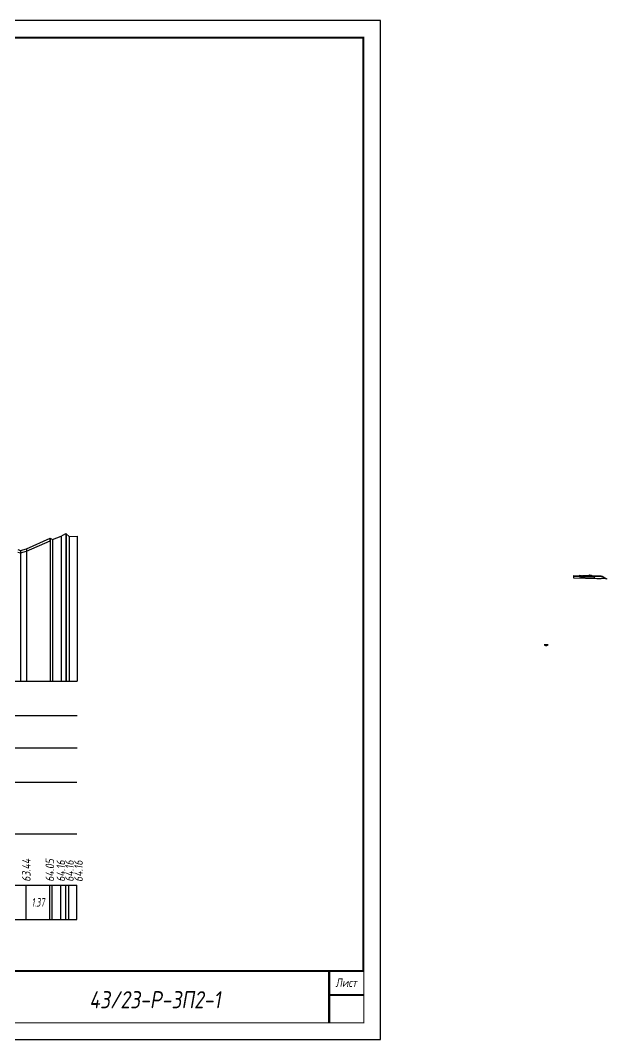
# Model space of a CAD drawing. Extents: x -717 to 1451, y -133302 to 233.
# Drawn here: x 284.9 to 455.9, y -129925.4 to -129628.4 of the extents above; entities that cross this region are included whole.
import ezdxf
from ezdxf.enums import TextEntityAlignment as Align

# ---------------------------------------------------------------- set-up
doc = ezdxf.new("R2010")
doc.units = 0
for name, color, linetype in [('Зарамочное оформление', 7, 'Continuous'), ('Код_510', 7, 'Continuous'), ('Объём_2650', 7, 'Continuous'), ('Таблица', 7, 'Continuous'), ('Черный поперечник', 3, 'Continuous')]:
    doc.layers.add(name, color=color, linetype=linetype)
for name, color, linetype, true_color in [('Контур_2570', 7, 'Continuous', 0x80ff00), ('Объём_2563', 7, 'Continuous', 0xff8000), ('Объём_2570', 7, 'Continuous', 0x80ff00), ('Объём_2600', 7, 'Continuous', 0x808000)]:
    doc.layers.add(name, color=color, linetype=linetype, true_color=true_color)
doc.styles.add('М', font='romand.shx', dxfattribs={"width": 0.8, "oblique": 10, "height": 2.5})

msp = doc.modelspace()

# ---------------------------------------------------------------- linework, layer by layer
at = {"flags": 128}
msp.add_lwpolyline([(-30.054, -129925.421), (389.946, -129925.421), (389.946, -129628.421), (-30.054, -129628.421)], close=True, dxfattribs=at)
at = {"const_width": 0.6, "flags": 128}
msp.add_lwpolyline([(-10.054, -129920.421), (384.946, -129920.421), (384.946, -129633.421), (-10.054, -129633.421)], close=True, dxfattribs=at)
at = {"color": 2}
msp.add_lwpolyline([(437.687, -129810.344), (438.068, -129810.598), (438.468, -129810.598), (438.849, -129810.344), (437.687, -129810.344)], dxfattribs=at)
at = {"layer": 'Код_510'}
for p, q in [((286.607, -129890.421), (286.607, -129880.421)), ((293.478, -129890.421), (293.478, -129880.421)), ((294.182, -129890.421), (294.182, -129880.421)), ((296.7, -129890.421), (296.7, -129880.421)), ((298.092, -129890.421), (298.092, -129880.421)), ((298.165, -129890.421), (298.165, -129880.421)), ((299.043, -129890.421), (299.043, -129880.421)), ((301.38, -129890.421), (301.38, -129880.421))]:
    msp.add_line(p, q, dxfattribs=at)
at = {"layer": 'Контур_2570', "flags": 128}
msp.add_lwpolyline([(284.119, -129783.4), (284.879, -129783.597), (284.879, -129783.597), (286.661, -129783.118), (293.533, -129780.073), (293.533, -129779.323), (294.236, -129779.658), (296.754, -129778.755), (298.146, -129777.964), (298.22, -129778.053), (299.098, -129778.787), (301.434, -129778.751)], dxfattribs=at)
at = {"layer": 'Объём_2563', "color": 250, "flags": 128}
msp.add_lwpolyline([(448.333, -129790.7), (448.149, -129790.517), (447.849, -129790.511), (447.849, -129790.481), (448.129, -129790.481), (448.129, -129790.281), (448.029, -129790.281), (448.029, -129790.118), (448.593, -129790.143), (448.593, -129790.268), (448.873, -129790.268), (448.873, -129790.16), (450.673, -129790.196), (450.673, -129790.309), (450.953, -129790.309), (450.953, -129790.109), (450.853, -129790.109), (450.853, -129790.009), (451.349, -129790.071), (452.416, -129790.782), (448.333, -129790.7), (448.333, -129790.7)], dxfattribs=at)
at = {"layer": 'Объём_2570', "flags": 128}
msp.add_lwpolyline([(454.331, -129790.386), (449.257, -129790.366), (447.272, -129790.415), (446.29, -129790.359), (446.29, -129790.209), (447.272, -129790.265), (449.257, -129790.216), (454.331, -129790.236), (454.331, -129790.386), (454.331, -129790.386)], dxfattribs=at)
at = {"layer": 'Объём_2600', "color": 5, "flags": 128}
msp.add_lwpolyline([(455.89, -129791.072), (455.89, -129791.217), (455.867, -129791.212), (455.78, -129791.18), (455.621, -129791.076), (455.89, -129791.072), (455.89, -129791.072)], dxfattribs=at)
at = {"layer": 'Объём_2650', "color": 6, "flags": 128}
msp.add_lwpolyline([(454.191, -129791.191), (453.029, -129791.191), (446.29, -129790.989), (446.29, -129790.359), (447.272, -129790.415), (449.257, -129790.366), (454.566, -129790.387), (455.621, -129791.076), (454.331, -129791.098), (454.191, -129791.191), (454.191, -129791.191)], dxfattribs=at)
at = {"layer": 'Таблица'}
for p, q in [((80, -129821), (301.434, -129821)), ((80, -129831), (301.434, -129831)), ((80, -129840.421), (301.434, -129840.421)), ((79.946, -129850.421), (301.38, -129850.421)), ((79.946, -129865.421), (301.38, -129865.421)), ((79.946, -129880.421), (301.38, -129880.421)), ((79.946, -129890.421), (301.38, -129890.421))]:
    msp.add_line(p, q, dxfattribs=at)
at = {"layer": 'Черный поперечник', "color": 7}
for p, q in [((293.533, -129779.323), (293.533, -129821)), ((294.236, -129779.658), (294.236, -129821)), ((296.754, -129778.755), (296.754, -129821)), ((298.146, -129777.964), (298.146, -129821)), ((298.22, -129778.053), (298.22, -129821)), ((299.098, -129778.787), (299.098, -129821)), ((301.434, -129778.751), (301.434, -129821)), ((284.879, -129782.847), (284.879, -129821)), ((286.661, -129782.368), (286.661, -129821))]:
    msp.add_line(p, q, dxfattribs=at)
at = {"layer": 'Черный поперечник', "flags": 128}
msp.add_lwpolyline([(284.119, -129782.65), (284.879, -129782.847), (286.661, -129782.368), (293.533, -129779.323), (294.236, -129779.658), (296.754, -129778.755), (298.146, -129777.964), (298.22, -129778.053), (299.098, -129778.787), (301.434, -129778.751)], dxfattribs=at)

# ---------------------------------------------------------------- texts
at = {"linetype": 'Continuous', "style": 'М', "oblique": 10, "width": 0.8}
msp.add_text('424', height=2.5, dxfattribs=at).set_placement((380.312, -129916.509), align=Align.MIDDLE)
at = {"layer": 'Код_510', "style": 'М', "oblique": 10, "width": 0.8}
for s, p in [('63.44', (286.607, -129879.421)), ('64.05', (293.478, -129879.421)), ('64.16', (296.7, -129879.421)), ('64.16', (299.2, -129879.421)), ('64.16', (301.831, -129879.466))]:
    msp.add_text(s, height=2.5, rotation=90, dxfattribs=at).set_placement(p, align=Align.MIDDLE_LEFT)
at = {"layer": 'Код_510', "style": 'М', "oblique": 10, "width": 0.6}
msp.add_text('1.37', height=2.5, dxfattribs=at).set_placement((290.043, -129885.421), align=Align.MIDDLE_CENTER)

# ---------------------------------------------------------------- next in the draw order: wipeouts: each hides what was drawn before it
at = {"linetype": 'Continuous'}
msp.add_wipeout([(199.946, -129905.421), (384.946, -129905.421), (384.946, -129920.421), (199.946, -129920.421)], dxfattribs=at).dxf.layer = 'Зарамочное оформление'

# ---------------------------------------------------------------- next in the draw order: linework, layer by layer
at = {"layer": 'Зарамочное оформление', "linetype": 'Continuous', "lineweight": -3, "const_width": 0.6, "flags": 128}
for points in [[(199.946, -129920.421), (199.946, -129905.421), (384.946, -129905.421)], [(374.946, -129905.421), (374.946, -129920.421)], [(374.946, -129912.421), (384.946, -129912.421)]]:
    msp.add_lwpolyline(points, dxfattribs=at)

# ---------------------------------------------------------------- next in the draw order: texts
at = {"linetype": 'Continuous', "insert": (324.131, -129913.803), "char_height": 5, "width": 110, "attachment_point": 5, "style": 'М'}
msp.add_mtext('43/23-Р-ЗП2-1', dxfattribs=at)
at = {"layer": 'Зарамочное оформление', "linetype": 'Continuous', "style": 'М', "oblique": 10, "width": 0.8}
msp.add_text('Лист', height=2.5, dxfattribs=at).set_placement((379.946, -129908.828), align=Align.MIDDLE_CENTER)

doc.saveas('drawing.dxf')
